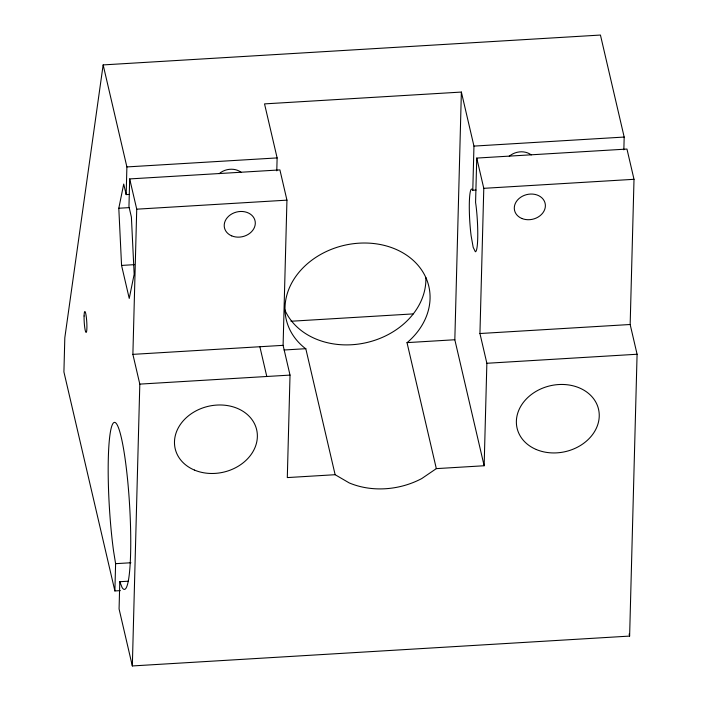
<?xml version="1.0" encoding="UTF-8"?>
<svg xmlns="http://www.w3.org/2000/svg" width="701" height="701" viewBox="0 0 701 701"><rect width="100%" height="100%" fill="white"/><g stroke="black" fill="none" stroke-linecap="round" stroke-linejoin="round"><path stroke-width="1.05" d="M129.405 194.414L126.171 194.606L126.89 166.926L103.152 64.913L600.442 35.05L624.179 137.054L623.846 149.83M276.781 170.842L277.123 157.918L264.531 103.888L461.372 92.068L454.826 339.748L484.146 465.753L436.329 468.627L421.748 478.564A73.193 59.138 -13.1 0 1 349.229 482.919L335.131 474.708L287.305 477.583L290.021 375.096L283.099 345.339L286.946 200.153L279.909 169.905L129.685 178.921L128.958 206.567L131.394 217.065L134.163 274.249L129.238 298.424L121.562 265.425L118.802 208.241L123.718 184.065L126.171 194.606M128.537 581.19L119.792 581.716L119.074 608.95L132.331 665.95L629.621 636.087L637.086 354.25L630.164 324.502L634.011 179.307L626.966 149.059L476.75 158.076L475.576 202.475L475.97 205.139A31.387 3.812 86.6 0 1 475.339 251.729L473.184 247.33L471.116 235.72A31.387 3.812 86.6 0 1 469.39 201.012A31.387 3.812 86.6 0 1 472.789 190.243L473.955 146.097L461.372 92.068M120.344 590.619L114.885 590.943L115.604 563.674L113.562 551.056A83.647 10.164 86.6 0 1 111.669 426.436A83.647 10.164 86.6 0 1 129.405 502.135A83.647 10.164 86.6 0 1 122.114 587.569L119.792 581.716M132.331 665.95L139.806 384.113L132.883 354.364L136.73 209.178L129.685 178.921M484.146 465.753L486.862 363.276L479.94 333.518L483.786 188.332L476.75 158.076M103.152 64.913L64.816 337.768L63.914 371.933L114.885 590.943M436.329 468.627L407.009 342.623L407.693 342.149A73.193 59.138 -13.1 0 0 409.936 257.6A73.193 59.138 -13.1 0 0 307.38 263.76A73.193 59.138 -13.1 0 0 305.137 348.309L305.802 348.695L335.131 474.708M126.89 166.926L277.123 157.918M473.955 146.097L624.179 137.054M118.802 208.241L129.589 207.592M136.73 209.178L286.946 200.153M483.786 188.332L634.011 179.307M472.789 190.243L476.04 190.05M121.562 265.425L134.513 264.645M290.95 321.251L413.24 313.899M132.883 354.364L283.099 345.339M479.94 333.518L630.164 324.502M284.071 350.001L305.802 348.695M407.009 342.623L454.826 339.748M139.806 384.113L290.021 375.096M486.862 363.276L637.086 354.25M115.604 563.674L130.903 562.754M629.13 633.976L629.621 636.087M259.869 346.741L266.792 376.49M425.849 277.491A73.193 59.138 -13.1 0 1 366.237 342.675A73.193 59.138 -13.1 0 1 284.65 309.483M509.268 156.244A15.685 12.688 -13.1 0 1 531.244 154.93M219.185 173.673A15.685 12.688 -13.1 0 1 241.162 172.35M84.085 315.993A10.454 1.271 86.5 0 0 85.995 332.388A10.454 1.271 86.5 0 0 86.381 317.597A10.454 1.271 86.5 0 0 84.085 315.993M536.3 449.525A41.823 33.797 -13.1 0 0 599.241 416.21A41.823 33.797 -13.1 0 0 537.869 390.361A41.823 33.797 -13.1 0 0 536.3 449.525M194.414 470.064A41.823 33.797 -13.1 0 0 257.363 436.741A41.823 33.797 -13.1 0 0 195.982 410.891A41.823 33.797 -13.1 0 0 194.414 470.064M231.698 235.869A15.685 12.671 -13.1 0 0 255.304 223.374A15.685 12.671 -13.1 0 0 232.285 213.674A15.685 12.671 -13.1 0 0 231.698 235.869M521.781 218.449A15.685 12.671 -13.1 0 0 545.387 205.954A15.685 12.671 -13.1 0 0 522.368 196.254A15.685 12.671 -13.1 0 0 521.781 218.449"/></g></svg>
